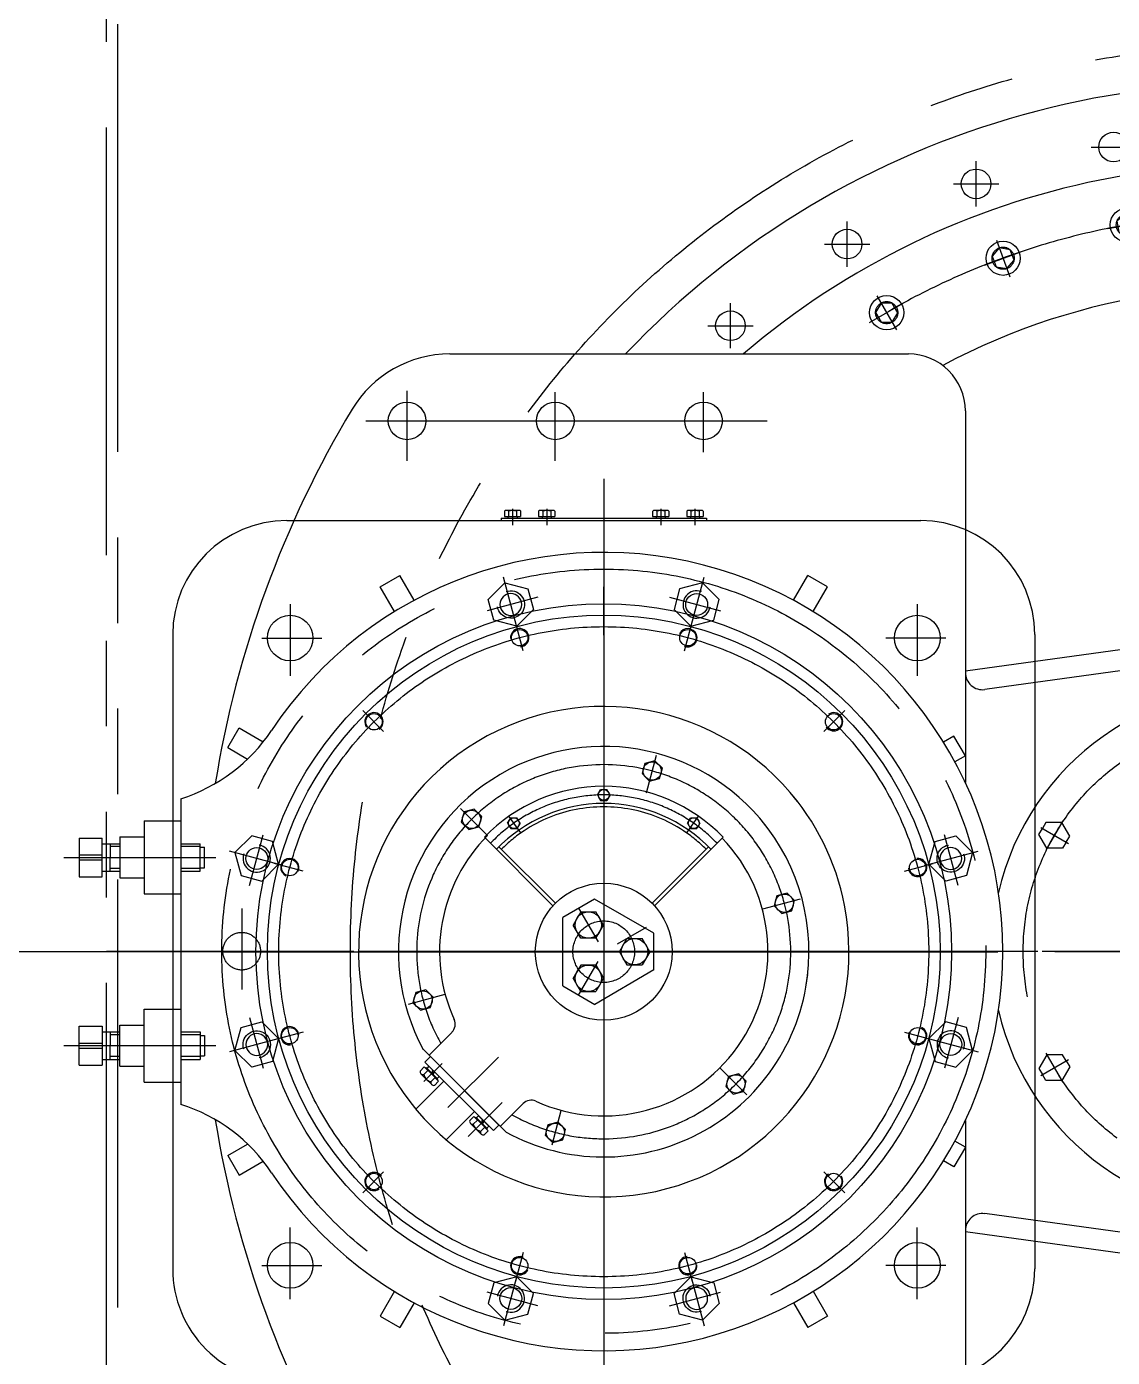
# Model space of a CAD drawing. Header units: millimetres. Extents: x 0 to 12600, y 0 to 8910.
# Drawn here: x 3093 to 4046, y 4161 to 5328 of the extents above; entities that cross this region are included whole.
import ezdxf

# ---------------------------------------------------------------- set-up
doc = ezdxf.new("R2010")
doc.units = ezdxf.units.MM
doc.header["$LTSCALE"] = 300
for name, pattern in [('F', [0.75, 0.5, -0.25]), ('G', [2, 1.25, -0.25, 0.25, -0.25]), ('K', [2.5, 1.25, -0.25, 0.25, -0.25, 0.25, -0.25]), ('PF_CENTER', [30, 18.75, -3.75, 3.75, -3.75]), ('PF_CENTER2', [30, 3.75, -3.75, 18.75, -3.75]), ('PF_DASHED', [11.25, 7.5, -3.75])]:
    doc.linetypes.add(name, pattern=pattern)
for name, color, linetype in [('01', 7, 'Continuous'), ('02', 1, 'Continuous'), ('04', 2, 'F'), ('05', 4, 'G'), ('07', 6, 'K'), ('LINE_PART', 7, 'Continuous'), ('SMPEN_CENTER', 1, 'PF_CENTER'), ('SMPEN_DASHED', 5, 'PF_DASHED'), ('SMPEN_THICK', 7, 'Continuous')]:
    doc.layers.add(name, color=color, linetype=linetype)

# ---------------------------------------------------------------- blocks, each defined once
blk = doc.blocks.new('*U24', base_point=(226.7, 150.3))
at = {"layer": 'SMPEN_THICK', "color": 7, "linetype": 'Continuous', "ltscale": 8}
blk.add_circle((226.7, 150.3), 7.2, dxfattribs=at)
at = {"layer": 'SMPEN_THICK', "color": 2, "linetype": 'Continuous', "ltscale": 8}
blk.add_arc((226.7, 150.3), 8, 260, 170, dxfattribs=at)
blk = doc.blocks.new('*U26', base_point=(221.4, 150.5))
at = {"color": 7, "linetype": 'Continuous'}
for p, q in [((221.4, 156), (216.7, 153.2)), ((216.7, 147.7), (216.7, 153.2)), ((221.4, 156), (226.2, 153.2)), ((226.2, 147.7), (226.2, 153.2)), ((221.4, 145), (216.7, 147.7)), ((221.4, 145), (226.2, 147.7))]:
    blk.add_line(p, q, dxfattribs=at)
blk.add_circle((221.4, 150.5), 4.78, dxfattribs=at)
blk = doc.blocks.new('*U27', base_point=(221.4, 150.5))
at = {"color": 7, "linetype": 'Continuous'}
for p, q in [((221.4, 156), (216.7, 153.2)), ((216.7, 147.7), (216.7, 153.2)), ((221.4, 156), (226.2, 153.2)), ((226.2, 147.7), (226.2, 153.2)), ((221.4, 145), (216.7, 147.7)), ((221.4, 145), (226.2, 147.7))]:
    blk.add_line(p, q, dxfattribs=at)
blk.add_circle((221.4, 150.5), 4.78, dxfattribs=at)
blk = doc.blocks.new('*U25', base_point=(221.4, 150.5))
at = {"color": 7, "linetype": 'Continuous'}
for p, q in [((221.4, 156), (216.7, 153.2)), ((216.7, 147.7), (216.7, 153.2)), ((221.4, 156), (226.2, 153.2)), ((226.2, 147.7), (226.2, 153.2)), ((221.4, 145), (216.7, 147.7)), ((221.4, 145), (226.2, 147.7))]:
    blk.add_line(p, q, dxfattribs=at)
blk.add_circle((221.4, 150.5), 4.78, dxfattribs=at)
blk = doc.blocks.new('ewrewr')
at = {"color": 1, "linetype": 'PF_CENTER'}
for p, q in [((-4339, 4986), (-4324.7, 4986)), ((-4339, 4956), (-4324.7, 4956)), ((-3950.6, 4950.1), (-3950.6, 4916)), ((-3988.8, 4884), (-3959.2, 4901.1)), ((-3912.5, 4884), (-3942, 4901.1)), ((-4339, 4856), (-4324.7, 4856)), ((-4339, 4826), (-4324.7, 4826))]:
    blk.add_line(p, q, dxfattribs=at)
at = {"color": 7, "linetype": 'Continuous'}
for p, q in [((-4337.4, 4991.4), (-4337.4, 4980.7)), ((-4336.9, 4993.1), (-4332.1, 4993.1)), ((-4336.9, 4989.6), (-4332.1, 4989.6)), ((-4336.9, 4982.5), (-4332.1, 4982.5)), ((-4332.1, 4978.9), (-4332.1, 4993.1)), ((-4332.1, 4990), (-4330.6, 4990)), ((-4336.9, 4978.9), (-4332.1, 4978.9)), ((-4332.1, 4982), (-4330.6, 4982)), ((-4337.4, 4961.4), (-4337.4, 4950.7)), ((-4336.9, 4963.1), (-4332.1, 4963.1)), ((-4336.9, 4959.6), (-4332.1, 4959.6)), ((-4332.1, 4948.9), (-4332.1, 4963.1)), ((-4332.1, 4960), (-4330.6, 4960)), ((-4336.9, 4952.5), (-4332.1, 4952.5)), ((-4336.9, 4948.9), (-4332.1, 4948.9)), ((-4332.1, 4952), (-4330.6, 4952)), ((-3950.6, 4946.4), (-3962.2, 4939.7)), ((-3962.2, 4926.3), (-3962.2, 4939.7)), ((-3950.6, 4946.4), (-3939.1, 4939.7)), ((-3939.1, 4926.3), (-3939.1, 4939.7)), ((-3950.6, 4919.7), (-3962.2, 4926.3)), ((-3950.6, 4919.7), (-3939.1, 4926.3)), ((-3974, 4905.9), (-3985.6, 4899.2)), ((-3962.4, 4899.2), (-3974, 4905.9)), ((-3938.8, 4899.2), (-3927.3, 4905.9)), ((-3927.3, 4905.9), (-3915.7, 4899.2)), ((-3985.6, 4885.8), (-3985.6, 4899.2)), ((-3962.4, 4899.2), (-3962.4, 4885.8)), ((-3938.8, 4899.2), (-3938.8, 4885.8)), ((-3915.7, 4885.8), (-3915.7, 4899.2)), ((-3985.6, 4885.8), (-3974, 4879.2)), ((-3962.4, 4885.8), (-3974, 4879.2)), ((-3938.8, 4885.8), (-3927.3, 4879.2)), ((-3915.7, 4885.8), (-3927.3, 4879.2)), ((-4337.4, 4861.4), (-4337.4, 4850.7)), ((-4336.9, 4863.1), (-4332.1, 4863.1)), ((-4336.9, 4859.6), (-4332.1, 4859.6)), ((-4332.1, 4848.9), (-4332.1, 4863.1)), ((-4332.1, 4860), (-4330.6, 4860)), ((-4336.9, 4852.5), (-4332.1, 4852.5)), ((-4336.9, 4848.9), (-4332.1, 4848.9)), ((-4332.1, 4852), (-4330.6, 4852)), ((-4337.4, 4831.4), (-4337.4, 4820.7)), ((-4336.9, 4833.1), (-4332.1, 4833.1)), ((-4332.1, 4818.9), (-4332.1, 4833.1)), ((-4336.9, 4829.6), (-4332.1, 4829.6)), ((-4336.9, 4822.5), (-4332.1, 4822.5)), ((-4336.9, 4818.9), (-4332.1, 4818.9)), ((-4332.1, 4830), (-4330.6, 4830)), ((-4332.1, 4822), (-4330.6, 4822))]:
    blk.add_line(p, q, dxfattribs=at)
for centre in [(-3950.6, 4933), (-3974, 4892.5), (-3927.3, 4892.5)]:
    blk.add_circle(centre, 11.6, dxfattribs=at)
for centre, radius, start, end in [((-4334.3, 4991.4), 3.14, 145.6158, 214.3842), ((-4325.7, 4986), 11.7, 162.412, 197.588), ((-4334.3, 4980.7), 3.14, 145.6158, 214.3842), ((-4334.3, 4961.4), 3.14, 145.6158, 214.3842), ((-4325.7, 4956), 11.7, 162.412, 197.588), ((-4334.3, 4950.7), 3.14, 145.6158, 214.3842), ((-4334.3, 4861.4), 3.14, 145.6158, 214.3842), ((-4325.7, 4856), 11.7, 162.412, 197.588), ((-4334.3, 4850.7), 3.14, 145.6158, 214.3842), ((-4334.3, 4831.4), 3.14, 145.6158, 214.3842), ((-4325.7, 4826), 11.7, 162.412, 197.588), ((-4334.3, 4820.7), 3.14, 145.6158, 214.3842)]:
    blk.add_arc(centre, radius, start, end, dxfattribs=at)
at = {"layer": '05', "color": 142, "linetype": 'G', "ltscale": 6}
for p, q in [((-3950.6, 4571), (-3950.6, 5251.5)), ((-4365.2, 4906), (-3444.2, 4906))]:
    blk.add_line(p, q, dxfattribs=at)
at = {"layer": 'LINE_PART', "ltscale": 8}
for p, q in [((-3995.5, 5073.4), (-4002, 5066.8)), ((-4002, 5066.8), (-3999.6, 5057.9)), ((-3986.5, 5071), (-3995.5, 5073.4)), ((-3984.2, 5062.1), (-3986.5, 5071)), ((-3999.6, 5057.9), (-3990.7, 5055.5)), ((-3990.7, 5055.5), (-3984.2, 5062.1)), ((-3837.1, 5030.9), (-3843.6, 5024.4)), ((-3828.1, 5028.5), (-3837.1, 5030.9)), ((-3843.6, 5024.4), (-3841.2, 5015.5)), ((-3832.3, 5013.1), (-3825.7, 5019.6)), ((-3825.7, 5019.6), (-3828.1, 5028.5)), ((-3841.2, 5015.5), (-3832.3, 5013.1)), ((-4111.4, 4957.4), (-4118, 4950.9)), ((-4118, 4950.9), (-4115.6, 4941.9)), ((-4102.5, 4955), (-4111.4, 4957.4)), ((-4100.1, 4946.1), (-4102.5, 4955)), ((-4115.6, 4941.9), (-4106.7, 4939.6)), ((-4106.7, 4939.6), (-4100.1, 4946.1)), ((-3794.6, 4872.5), (-3801.1, 4866)), ((-3801.1, 4866), (-3798.8, 4857.1)), ((-3785.7, 4870.1), (-3794.6, 4872.5)), ((-3783.3, 4861.2), (-3785.7, 4870.1)), ((-3798.8, 4857.1), (-3789.8, 4854.7)), ((-3789.8, 4854.7), (-3783.3, 4861.2)), ((-3793.7, 4809.2), (-3853.8, 4749.1)), ((-3798.6, 4814.1), (-3793.7, 4809.2)), ((-4069, 4799), (-4075.5, 4792.5)), ((-4060.1, 4796.6), (-4069, 4799)), ((-4057.7, 4787.7), (-4060.1, 4796.6)), ((-3797.6, 4805.2), (-3806.7, 4796.1)), ((-3806.7, 4796.1), (-3804.8, 4794.3)), ((-3806.2, 4792.1), (-3799.9, 4798.4)), ((-3795.1, 4804), (-3805.5, 4793.7)), ((-3804.8, 4794.3), (-3795.8, 4803.4)), ((-3800.3, 4798.8), (-3803.1, 4799.7)), ((-3802.1, 4800.7), (-3799.4, 4799.8)), ((-3793.6, 4804.7), (-3799.9, 4798.4)), ((-3795.8, 4803.4), (-3797.6, 4805.2)), ((-3796.7, 4801.6), (-3793.1, 4797.9)), ((-3790.6, 4798.6), (-3795.4, 4793.9)), ((-3794.7, 4803.6), (-3795.1, 4804)), ((-3793.6, 4804.7), (-3790, 4801.1)), ((-4075.5, 4792.5), (-4073.1, 4783.5)), ((-4064.2, 4781.1), (-4057.7, 4787.7)), ((-3810.3, 4792.5), (-3785.8, 4768)), ((-3806.2, 4792.1), (-3802.5, 4788.5)), ((-3805, 4793.3), (-3805.5, 4793.7)), ((-3803, 4795.3), (-3799.4, 4791.6)), ((-3800.1, 4789.2), (-3795.4, 4793.9)), ((-4073.1, 4783.5), (-4064.2, 4781.1)), ((-3841.1, 4761.7), (-3850.2, 4752.7)), ((-3837.1, 4761.2), (-3843.4, 4754.9)), ((-3839.3, 4759.9), (-3841.1, 4761.7)), ((-3837.1, 4765.7), (-3812.6, 4741.2)), ((-3837.1, 4761.2), (-3833.4, 4757.6)), ((-3910.6, 4756.5), (-3917.1, 4750)), ((-3917.1, 4750), (-3914.7, 4741.1)), ((-3901.7, 4754.2), (-3910.6, 4756.5)), ((-3899.3, 4745.2), (-3901.7, 4754.2)), ((-3858.7, 4754), (-3853.8, 4749.1)), ((-3850.2, 4752.7), (-3848.3, 4750.8)), ((-3849.6, 4748.6), (-3843.4, 4754.9)), ((-3838.6, 4760.5), (-3849, 4750.2)), ((-3848.5, 4749.8), (-3849, 4750.2)), ((-3848.3, 4750.8), (-3839.3, 4759.9)), ((-3843.8, 4755.3), (-3846.6, 4756.2)), ((-3846.5, 4751.8), (-3842.9, 4748.1)), ((-3845.6, 4757.2), (-3842.9, 4756.3)), ((-3843.6, 4745.7), (-3838.8, 4750.4)), ((-3840.2, 4758.1), (-3836.6, 4754.4)), ((-3834.1, 4755.1), (-3838.8, 4750.4)), ((-3838.2, 4760.1), (-3838.6, 4760.5)), ((-3914.7, 4741.1), (-3905.8, 4738.7)), ((-3905.8, 4738.7), (-3899.3, 4745.2)), ((-3849.6, 4748.6), (-3846, 4745))]:
    blk.add_line(p, q, dxfattribs=at)
for centre, radius in [((-3950.6, 4906), 305), ((-3993.1, 5064.4), 8), ((-3834.7, 5022), 8), ((-3950.6, 4906), 60), ((-4109, 4948.5), 8), ((-3792.2, 4863.6), 8), ((-4066.6, 4790.1), 8), ((-3908.2, 4747.6), 8)]:
    blk.add_circle(centre, radius, dxfattribs=at)
for centre, radius, start, end in [((-3801.4, 4799.9), 8.5, 283.4851, 346.5149), ((-3792.5, 4800.4), 2.59, 256.1245, 13.8755), ((-3801.9, 4791), 2.59, 256.1245, 13.8755), ((-3844.8, 4756.4), 8.5, 283.4851, 346.5149), ((-3836, 4756.9), 2.59, 256.1245, 13.8755), ((-3845.4, 4747.5), 2.59, 256.1245, 13.8755)]:
    blk.add_arc(centre, radius, start, end, dxfattribs=at)
for p in [(-3950.6, 4933), (-3950.6, 4933), (-3974, 4892.5), (-3974, 4892.5), (-3927.3, 4892.5), (-3927.3, 4892.5), (-3802.1, 4800.7), (-3845.6, 4757.2)]:
    blk.add_point(p, dxfattribs=at)
at = {"layer": 'SMPEN_CENTER', "ltscale": 8}
for p, q in [((-3950.6, 5183.5), (-3950.6, 5226)), ((-4225.6, 5206), (-4225.6, 5153.3)), ((-3675.6, 5206), (-3675.6, 5153.3)), ((-4255.3, 5181), (-4192.5, 5181)), ((-3646, 5181), (-3708.8, 5181)), ((-4054.7, 4978.9), (-4069.4, 4989.2)), ((-3957.6, 4918.2), (-3972.2, 4943.4)), ((-4228.1, 4906), (-4270.6, 4906)), ((-3936.6, 4906), (-3907.5, 4906)), ((-4054.7, 4833.2), (-4069.4, 4822.9)), ((-3788.5, 4787), (-3818.3, 4816.8)), ((-4225.6, 4606.1), (-4225.6, 4658.8)), ((-3675.6, 4606.1), (-3675.6, 4658.8)), ((-4255.3, 4631), (-4192.5, 4631)), ((-3950.6, 4628.5), (-3950.6, 4586)), ((-3646, 4631), (-3708.8, 4631))]:
    blk.add_line(p, q, dxfattribs=at)
at = {"layer": 'SMPEN_CENTER', "linetype": 'PF_CENTER2', "ltscale": 4}
for p, q in [((-4021.3, 5169.8), (-4028, 5194.9)), ((-3880, 5169.8), (-3873.2, 5194.9)), ((-4143.7, 5099.1), (-4162.1, 5117.5)), ((-3757.6, 5099.1), (-3739.2, 5117.5)), ((-4214.4, 4976.7), (-4239.5, 4983.4)), ((-3686.9, 4976.7), (-3661.7, 4983.4)), ((-4214.4, 4835.4), (-4239.5, 4828.6)), ((-3686.9, 4835.4), (-3661.7, 4828.6)), ((-4143.7, 4713), (-4162.1, 4694.6)), ((-3757.6, 4713), (-3739.2, 4694.6)), ((-4021.3, 4642.3), (-4028, 4617.1)), ((-3880, 4642.3), (-3873.2, 4617.1))]:
    blk.add_line(p, q, dxfattribs=at)
at = {"layer": 'SMPEN_CENTER', "ltscale": 10}
for p, q in [((-3996.8, 5078.4), (-3987.9, 5045.1)), ((-3825.2, 5031.4), (-3848.8, 5007.9)), ((-4122.7, 4952.1), (-4089.7, 4943.3)), ((-3781.4, 4860.7), (-3811.5, 4868.8)), ((-4076.3, 4780.4), (-4052.5, 4804.2)), ((-3904.7, 4734.7), (-3913.4, 4766.9))]:
    blk.add_line(p, q, dxfattribs=at)
at = {"layer": 'SMPEN_CENTER', "ltscale": 6}
blk.add_line((-4344.3, 4906), (-4328.6, 4906), dxfattribs=at)
at = {"layer": 'SMPEN_CENTER'}
for p, q in [((-3858.2, 4813.6), (-3814, 4769.4)), ((-3836.7, 4748.3), (-3852.7, 4764.3))]:
    blk.add_line(p, q, dxfattribs=at)
at = {"layer": 'SMPEN_CENTER', "ltscale": 8}
blk.add_circle((-3950.6, 4906), 285, dxfattribs=at)
at = {"layer": 'SMPEN_CENTER', "ltscale": 2}
blk.add_circle((-3950.6, 4906), 27, dxfattribs=at)
at = {"layer": 'SMPEN_CENTER', "ltscale": 8}
blk.add_arc((-3950.6, 4906), 164, 330.6193, 299.3807, dxfattribs=at)
at = {"layer": 'SMPEN_CENTER'}
blk.add_arc((-3950.6, 4906), 137.5, 133.7498, 226.2502, dxfattribs=at)
at = {"layer": 'SMPEN_DASHED', "ltscale": 8}
for p, q in [((-3993.1, 4948.5), (-4042.6, 4998)), ((-3993.1, 4863.6), (-4042.6, 4814.1))]:
    blk.add_line(p, q, dxfattribs=at)
blk.add_arc((-3950.6, 4906), 127, 135, 225, dxfattribs=at)
at = {"layer": 'SMPEN_THICK', "ltscale": 8}
for p, q in [((-4228.6, 5284), (-3672.6, 5284)), ((-4328.6, 4628), (-4328.6, 5184)), ((-3990.9, 4950.5), (-4051, 5010.7)), ((-4330.6, 4816), (-4330.6, 4996)), ((-4330.6, 4996), (-4328.6, 4996)), ((-4328.6, 4816), (-4328.6, 4996)), ((-4330.6, 4982), (-4330.6, 4990)), ((-4330.6, 4952), (-4330.6, 4960)), ((-3966.8, 4950), (-3996.8, 4898)), ((-3934.7, 4950), (-3966.8, 4950)), ((-3934.7, 4950), (-3904.4, 4898.1)), ((-3996.8, 4898), (-3980.7, 4870)), ((-3920.6, 4870), (-3904.4, 4898.1)), ((-3920.6, 4870), (-3980.7, 4870)), ((-4330.6, 4852), (-4330.6, 4860)), ((-3990.9, 4861.5), (-4051, 4801.4)), ((-3797.4, 4815.3), (-3817.5, 4835.3)), ((-4330.6, 4822), (-4330.6, 4830)), ((-3792.3, 4820.4), (-3865, 4747.7)), ((-4330.6, 4816), (-4328.6, 4816)), ((-3798.6, 4814.1), (-3858.7, 4754)), ((-3859.9, 4752.8), (-3879.9, 4772.9)), ((-4228.6, 4528), (-3672.6, 4528))]:
    blk.add_line(p, q, dxfattribs=at)
for centre in [(-4225.6, 5181), (-3675.6, 5181), (-4225.6, 4631), (-3675.6, 4631)]:
    blk.add_circle(centre, 20, dxfattribs=at)
for centre, radius, start, end in [((-4228.6, 5184), 100, 90, 180), ((-3672.6, 5184), 100, 360, 90), ((-3950.6, 4906), 215, 127.8078, 100.9124), ((-3950.6, 4906), 215, 99.0161, 129.8699), ((-3950.6, 4906), 180, 80.0711, 129.9076), ((-3950.6, 4906), 180, 331.5978, 83.6363), ((-3950.6, 4906), 180, 127.7509, 298.4022), ((-3950.6, 4906), 144, 335.589, 133.8063), ((-3950.6, 4906), 145, 133.8145, 226.1855), ((-3950.6, 4906), 130, 133.6777, 226.3223), ((-3810.4, 4842.4), 10, 155.589, 225), ((-3950.6, 4906), 144, 225, 294.411), ((-3887, 4765.8), 10, 45, 114.411), ((-4228.6, 4628), 100, 180, 270), ((-3672.6, 4628), 100, 270, 360)]:
    blk.add_arc(centre, radius, start, end, dxfattribs=at)
at = {"layer": 'SMPEN_THICK'}
for p, rotation in [((-4024.4, 5181.3), 14.99999999999443), ((-3876.9, 5181.3), 345.0000000000056), ((-4152.2, 5107.6), 45), ((-3749.1, 5107.6), 314.9999999999999), ((-4225.9, 4979.8), 75.00000000000558), ((-3675.3, 4979.8), 284.9999999999944), ((-4225.9, 4832.3), 104.9999999999944), ((-3675.3, 4832.3), 255.0000000000056), ((-4152.2, 4704.5), 135), ((-3749.1, 4704.5), 225), ((-4024.4, 4630.7), 165.0000000000055), ((-3876.9, 4630.7), 194.9999999999945)]:
    blk.add_blockref('*U24', p, dxfattribs=dict(at, rotation=rotation))
for name, p in [('*U25', (-4063.3, 4984.9)), ('*U26', (-4088.1, 4906)), ('*U27', (-4063.3, 4827.2))]:
    blk.add_blockref(name, p, dxfattribs=at)
blk = doc.blocks.new('*U18')
at = {"layer": '01'}
for p, q in [((0, 19.8), (-18, 9.4)), ((18, 9.4), (0, 19.8)), ((-18, 9.4), (-18, -9.4)), ((18, -9.4), (18, 9.4)), ((-18, -9.4), (0, -19.8)), ((0, -19.8), (18, -9.4))]:
    blk.add_line(p, q, dxfattribs=at)
blk.add_circle((0, 0), 9.6, dxfattribs=at)
at = {"layer": '02'}
blk.add_arc((0, 0), 12, 265.215, 184.7805, dxfattribs=at)
at = {"layer": '05'}
for p, q in [((0, 23.8), (0, -24.8)), ((24.6, 0), (-21.6, 0))]:
    blk.add_line(p, q, dxfattribs=at)
blk = doc.blocks.new('*U15')
at = {"layer": '01'}
for p, q in [((0, 13.1), (-12, 6.2)), ((12, 6.2), (0, 13.1)), ((-12, 6.2), (-12, 0)), ((-12, -6.2), (-12, 0)), ((12, 0), (12, 6.2)), ((12, 0), (12, -6.2)), ((0, -13.1), (-12, -6.2)), ((12, -6.2), (0, -13.1))]:
    blk.add_line(p, q, dxfattribs=at)
at = {"layer": '05'}
for p, q in [((0, 14.7), (0, -14.3)), ((-13.7, 0), (14.5, 0))]:
    blk.add_line(p, q, dxfattribs=at)
blk = doc.blocks.new('*U17')
blk.add_circle((0, 0), 9.72)
at = {"layer": '01'}
for p, q in [((0, 9.7), (-8.4, 4.9)), ((-8.4, 4.9), (-8.4, -4.9)), ((8.4, 4.9), (0, 9.7)), ((8.4, -4.9), (8.4, 4.9)), ((-8.4, -4.9), (0, -9.7)), ((0, -9.7), (8.4, -4.9))]:
    blk.add_line(p, q, dxfattribs=at)
blk.add_circle((0, 0), 15, dxfattribs=at)
at = {"layer": '05'}
for p, q in [((0, 17), (0, -17.4)), ((-17.5, 0), (16.6, 0))]:
    blk.add_line(p, q, dxfattribs=at)
blk = doc.blocks.new('00')
at = {"layer": '01', "color": 7, "linetype": 'Continuous'}
for p, q in [((1289.6, 5002.8), (1691.7, 5002.8)), ((1741.7, 4952.8), (1741.7, 4627)), ((1228.5, 4798.6), (1245.8, 4808.6)), ((1258.3, 4786.9), (1245.8, 4808.6)), ((1591, 4786.9), (1603.5, 4808.6)), ((1620.8, 4798.6), (1603.5, 4808.6)), ((1241, 4776.9), (1228.5, 4798.6)), ((1608.3, 4776.9), (1620.8, 4798.6)), ((1960.6, 4736.4), (1758.7, 4708.5)), ((1094.9, 4657.7), (1104.9, 4675)), ((1741.7, 4650.4), (1731.7, 4667.7)), ((1741.7, 4330.6), (1741.7, 4004.8)), ((1741.7, 4307.3), (1731.7, 4290)), ((1094.9, 4300), (1104.9, 4282.7)), ((1960.8, 4221.2), (1758.7, 4249)), ((1241, 4180.9), (1228.5, 4159.1)), ((1608.2, 4180.9), (1620.8, 4159.1)), ((1258.3, 4170.9), (1245.8, 4149.1)), ((1590.9, 4170.9), (1603.5, 4149.1)), ((1228.5, 4159.1), (1245.8, 4149.1)), ((1620.8, 4159.1), (1603.5, 4149.1))]:
    blk.add_line(p, q, dxfattribs=at)
at = {"layer": '01'}
for p, q in [((1958.1, 4754.4), (1741.7, 4724.5)), ((1104.9, 4675), (1126, 4662.8)), ((1731.7, 4667.7), (1722.6, 4662.4)), ((1731.7, 4667.7), (1722.6, 4662.4)), ((1094.9, 4657.7), (1112.2, 4647.6)), ((1741.7, 4650.4), (1732.6, 4645.1)), ((964.6, 4578.3), (964.6, 4544.3)), ((964.6, 4578.3), (984.6, 4578.3)), ((984.6, 4544.3), (984.6, 4578.3)), ((1000.1, 4579.3), (1021.6, 4579.3)), ((1000.1, 4579.3), (1000.1, 4543.3)), ((964.6, 4563.6), (984.6, 4563.6)), ((984.6, 4573.3), (1000.1, 4573.3)), ((991.6, 4573.3), (991.6, 4561.3)), ((1053.6, 4573.3), (1070.6, 4573.3)), ((1070.6, 4549.3), (1070.6, 4573.3)), ((1070.6, 4570.3), (1074.6, 4570.3)), ((1074.6, 4552.3), (1074.6, 4570.3)), ((964.6, 4559.1), (984.6, 4559.1)), ((991.6, 4549.3), (991.6, 4561.3)), ((1000.1, 4561.3), (1021.6, 4561.3)), ((1070.6, 4552.3), (1074.6, 4552.3)), ((964.6, 4544.3), (984.6, 4544.3)), ((984.6, 4549.3), (1000.1, 4549.3)), ((1000.1, 4543.3), (1021.6, 4543.3)), ((1053.6, 4549.3), (1070.6, 4549.3)), ((964.6, 4379.3), (964.6, 4413.3)), ((964.6, 4413.3), (984.6, 4413.3)), ((984.6, 4413.3), (984.6, 4379.3)), ((1000.1, 4414.3), (1021.6, 4414.3)), ((1000.1, 4378.3), (1000.1, 4414.3)), ((984.6, 4408.3), (1000.1, 4408.3)), ((991.6, 4408.3), (991.6, 4396.3)), ((1053.6, 4408.3), (1070.6, 4408.3)), ((1070.6, 4408.3), (1070.6, 4384.3)), ((1070.6, 4405.3), (1074.6, 4405.3)), ((1074.6, 4405.3), (1074.6, 4387.3)), ((964.6, 4398.6), (984.6, 4398.6)), ((964.6, 4394.1), (984.6, 4394.1)), ((991.6, 4384.3), (991.6, 4396.3)), ((1000.1, 4396.3), (1021.6, 4396.3)), ((1070.6, 4387.3), (1074.6, 4387.3)), ((964.6, 4379.3), (984.6, 4379.3)), ((984.6, 4384.3), (1000.1, 4384.3)), ((1000.1, 4378.3), (1021.6, 4378.3)), ((1053.6, 4384.3), (1070.6, 4384.3)), ((1094.9, 4300), (1112.2, 4310)), ((1741.7, 4307.3), (1732.6, 4312.6)), ((1104.9, 4282.7), (1126, 4294.9)), ((1731.7, 4290), (1722.6, 4295.2)), ((1958.1, 4203.3), (1741.7, 4233.1))]:
    blk.add_line(p, q, dxfattribs=at)
at = {"layer": '01', "color": 7, "linetype": 'Continuous', "ltscale": 1.2}
for p, q in [((1053.6, 4612.8), (1053.6, 4478.8)), ((1021.6, 4593.3), (1053.6, 4593.3)), ((1021.6, 4593.3), (1021.6, 4529.3)), ((1021.6, 4529.3), (1053.6, 4529.3)), ((1053.6, 4478.8), (1053.6, 4344.8)), ((1021.6, 4364.3), (1021.6, 4428.3)), ((1021.6, 4428.3), (1053.6, 4428.3)), ((1021.6, 4364.3), (1053.6, 4364.3))]:
    blk.add_line(p, q, dxfattribs=at)
at = {"layer": '01'}
for centre in [(1871.7, 5184.2), (1751.1, 5151.9), (1638, 5099.1), (1535.7, 5027.5)]:
    blk.add_circle(centre, 13, dxfattribs=at)
at = {"layer": '01', "color": 7, "linetype": 'Continuous'}
for centre, radius in [((1252.1, 4944.1), 16.5), ((1382.1, 4944.1), 16.5), ((1512.1, 4944.1), 16.5), ((1424.6, 4478.8), 295)]:
    blk.add_circle(centre, radius, dxfattribs=at)
at = {"layer": '01'}
for centre, radius, start, end in [((1996.1, 4478.8), 761.4, 12.5165, 136.5082), ((1996.1, 4478.8), 690, 13.8352, 130.5869), ((1996.1, 4478.8), 582.5, 241.9102, 118.0898), ((1996.1, 4478.8), 231.2, 192.9334, 167.0666), ((1008.4, 4755.8), 150, 287.5611, 326.3581), ((1008.4, 4201.8), 150, 33.6419, 72.4389)]:
    blk.add_arc(centre, radius, start, end, dxfattribs=at)
at = {"layer": '01', "color": 7, "linetype": 'Continuous'}
for centre, radius, start, end in [((1289.6, 4902.8), 100, 90, 149.0317), ((1691.7, 4952.8), 50, 0, 90), ((1996.1, 4478.8), 924, 149.0317, 170.818), ((1424.6, 4478.8), 350, 213.6419, 146.3581), ((1756.7, 4723.4), 15, 180, 277.8582), ((1996.1, 4478.8), 924, 189.182, 210.9683), ((1756.7, 4234.1), 15, 82.1902, 180)]:
    blk.add_arc(centre, radius, start, end, dxfattribs=at)
at = {"layer": '02', "color": 1, "linetype": 'Continuous'}
for p, q in [((1000.1, 4570.9), (991.6, 4570.9)), ((1000.1, 4551.7), (991.6, 4551.7)), ((1000.1, 4405.9), (991.6, 4405.9)), ((1000.1, 4386.7), (991.6, 4386.7))]:
    blk.add_line(p, q, dxfattribs=at)
at = {"layer": '02'}
for p, q in [((1070.6, 4570.9), (1053.6, 4570.9)), ((1070.6, 4551.7), (1053.6, 4551.7)), ((1070.6, 4405.9), (1053.6, 4405.9)), ((1070.6, 4386.7), (1053.6, 4386.7))]:
    blk.add_line(p, q, dxfattribs=at)
at = {"layer": '04', "color": 2, "linetype": 'F'}
blk.add_circle((1107.1, 4479.1), 16.5, dxfattribs=at)
at = {"layer": '05'}
for p, q in [((1851.9, 5184.2), (1891.6, 5184.2)), ((1751.1, 5132), (1751.1, 5171.8)), ((1731.3, 5151.9), (1771, 5151.9)), ((1638, 5079.3), (1638, 5119)), ((1618.1, 5099.1), (1657.8, 5099.1)), ((1535.7, 5007.7), (1535.7, 5047.4)), ((1515.8, 5027.5), (1555.5, 5027.5)), ((1252.1, 4909.1), (1252.1, 4970.4)), ((1382.1, 4909.2), (1382.1, 4969.3)), ((1512.1, 4916.7), (1512.1, 4969.3)), ((1216, 4944.1), (1567.8, 4944.1)), ((1424.6, 4869.1), (1424.6, 4088.3)), ((1424.6, 4676.8), (1424.6, 4281.3)), ((1107.1, 4516.6), (1107.1, 4445.5))]:
    blk.add_line(p, q, dxfattribs=at)
at = {"layer": '05', "color": 4, "linetype": 'G', "ltscale": 1.2}
for p, q in [((951, 4561.3), (1084.5, 4561.3)), ((951, 4396.3), (1084.5, 4396.3))]:
    blk.add_line(p, q, dxfattribs=at)
at = {"layer": '05', "color": 4, "linetype": 'G'}
for p, q in [((1805.4, 4478.8), (988.4, 4478.8)), ((2784.2, 4478.8), (1042.5, 4478.8))]:
    blk.add_line(p, q, dxfattribs=at)
blk.add_circle((1996.1, 4478.8), 203.7, dxfattribs=at)
blk.add_arc((1996.1, 4478.8), 647, 234.0854, 125.9146, dxfattribs=at)
at = {"layer": '07', "color": 6, "linetype": 'K'}
blk.add_circle((1424.6, 4479.1), 335, dxfattribs=at)
at = {"layer": '01'}
for p, rotation in [((1819.7, 4580.7), 329.9999999999897), ((1819.7, 4377), 30.00000000001032)]:
    blk.add_blockref('*U15', p, dxfattribs=dict(at, rotation=rotation))
at = {"layer": '02', "xscale": -1}
for p, rotation in [((1343.1, 4783.1), 194.9999999999945), ((1728.9, 4560.4), 104.9999999999945), ((1120.3, 4397.3), 284.9999999999944), ((1506.1, 4174.6), 14.99999999999451)]:
    blk.add_blockref('*U18', p, dxfattribs=dict(at, rotation=rotation))
at = {"layer": '02'}
for p, rotation in [((1506.1, 4783.1), 165.0000000000055), ((1120.3, 4560.4), 255.0000000000056), ((1728.9, 4397.3), 75.00000000000556), ((1343.1, 4174.6), 345.0000000000056)]:
    blk.add_blockref('*U18', p, dxfattribs=dict(at, rotation=rotation))
at = {"layer": '05'}
for p, rotation in [((1883.8, 5115.9), 10.00000000000389), ((1774.8, 5086.7), 19.99999999999815), ((1672.7, 5039), 30.00000000001032)]:
    blk.add_blockref('*U17', p, dxfattribs=dict(at, rotation=rotation))

msp = doc.modelspace()

# ---------------------------------------------------------------- linework, layer by layer
at = {"layer": '05', "color": 4, "linetype": 'G'}
msp.add_line((1745.055, 4517.321), (10995.583, 4517.321), dxfattribs=at)
at = {"layer": '07', "color": 6, "linetype": 'K'}
for p, q in [((3163.076, 6739.821), (3163.076, 2294.821)), ((3173.076, 5330.33), (3173.076, 3704.33))]:
    msp.add_line(p, q, dxfattribs=at)
msp.add_circle((4171.076, 4517.749), 793.75, dxfattribs=at)

# ---------------------------------------------------------------- block references
at = {"layer": '01'}
msp.add_blockref('00', (2174.963, 38.484), dxfattribs=at)
at = {"layer": '01', "rotation": 270}
msp.add_blockref('ewrewr', (-1306.458, 566.555), dxfattribs=at)

doc.saveas('drawing.dxf')
